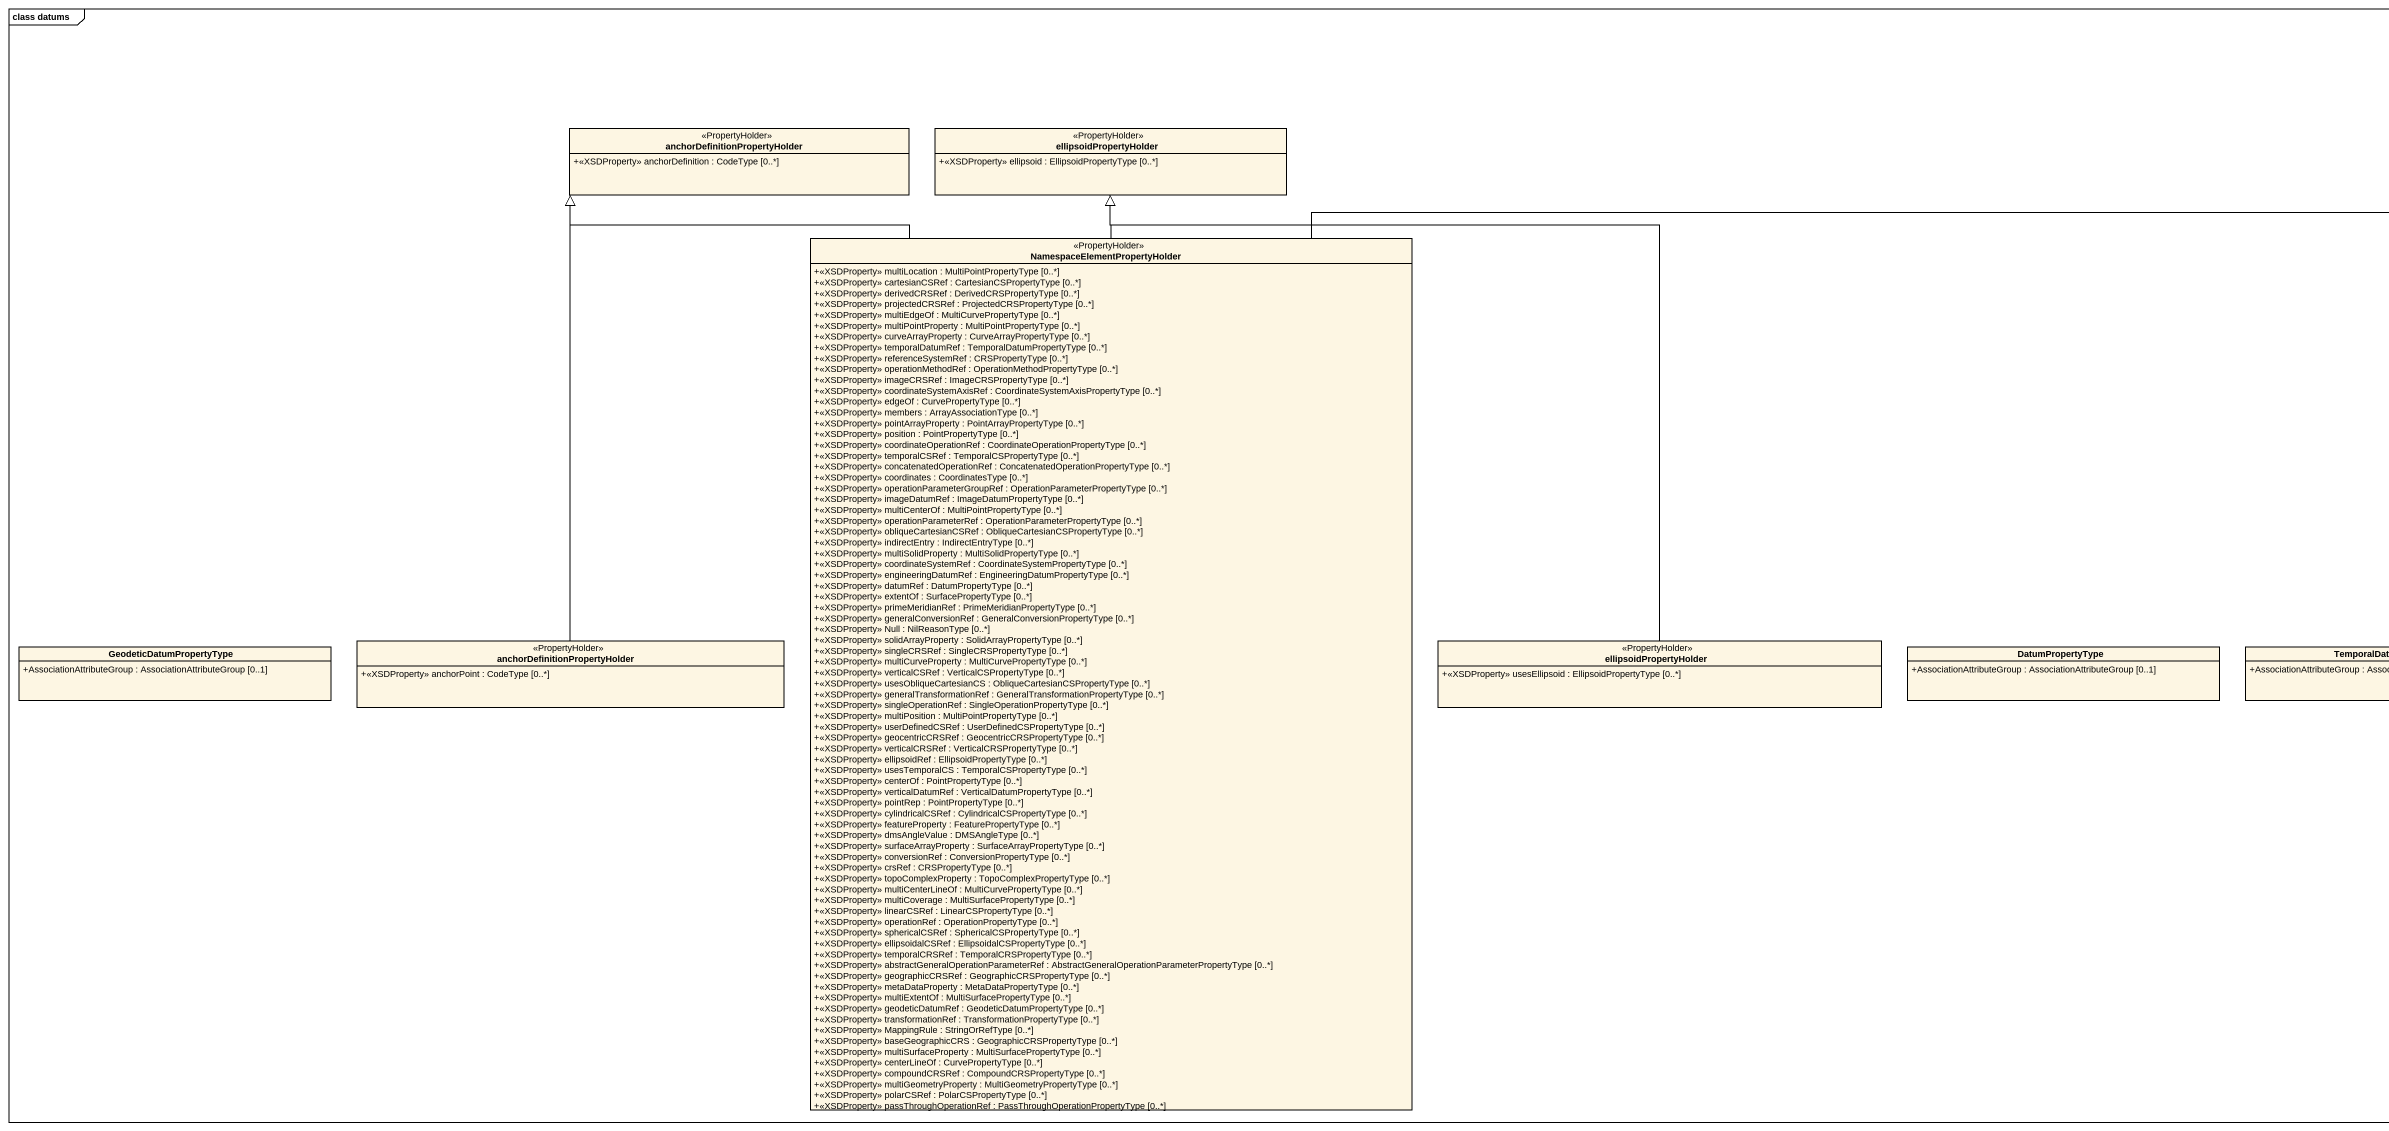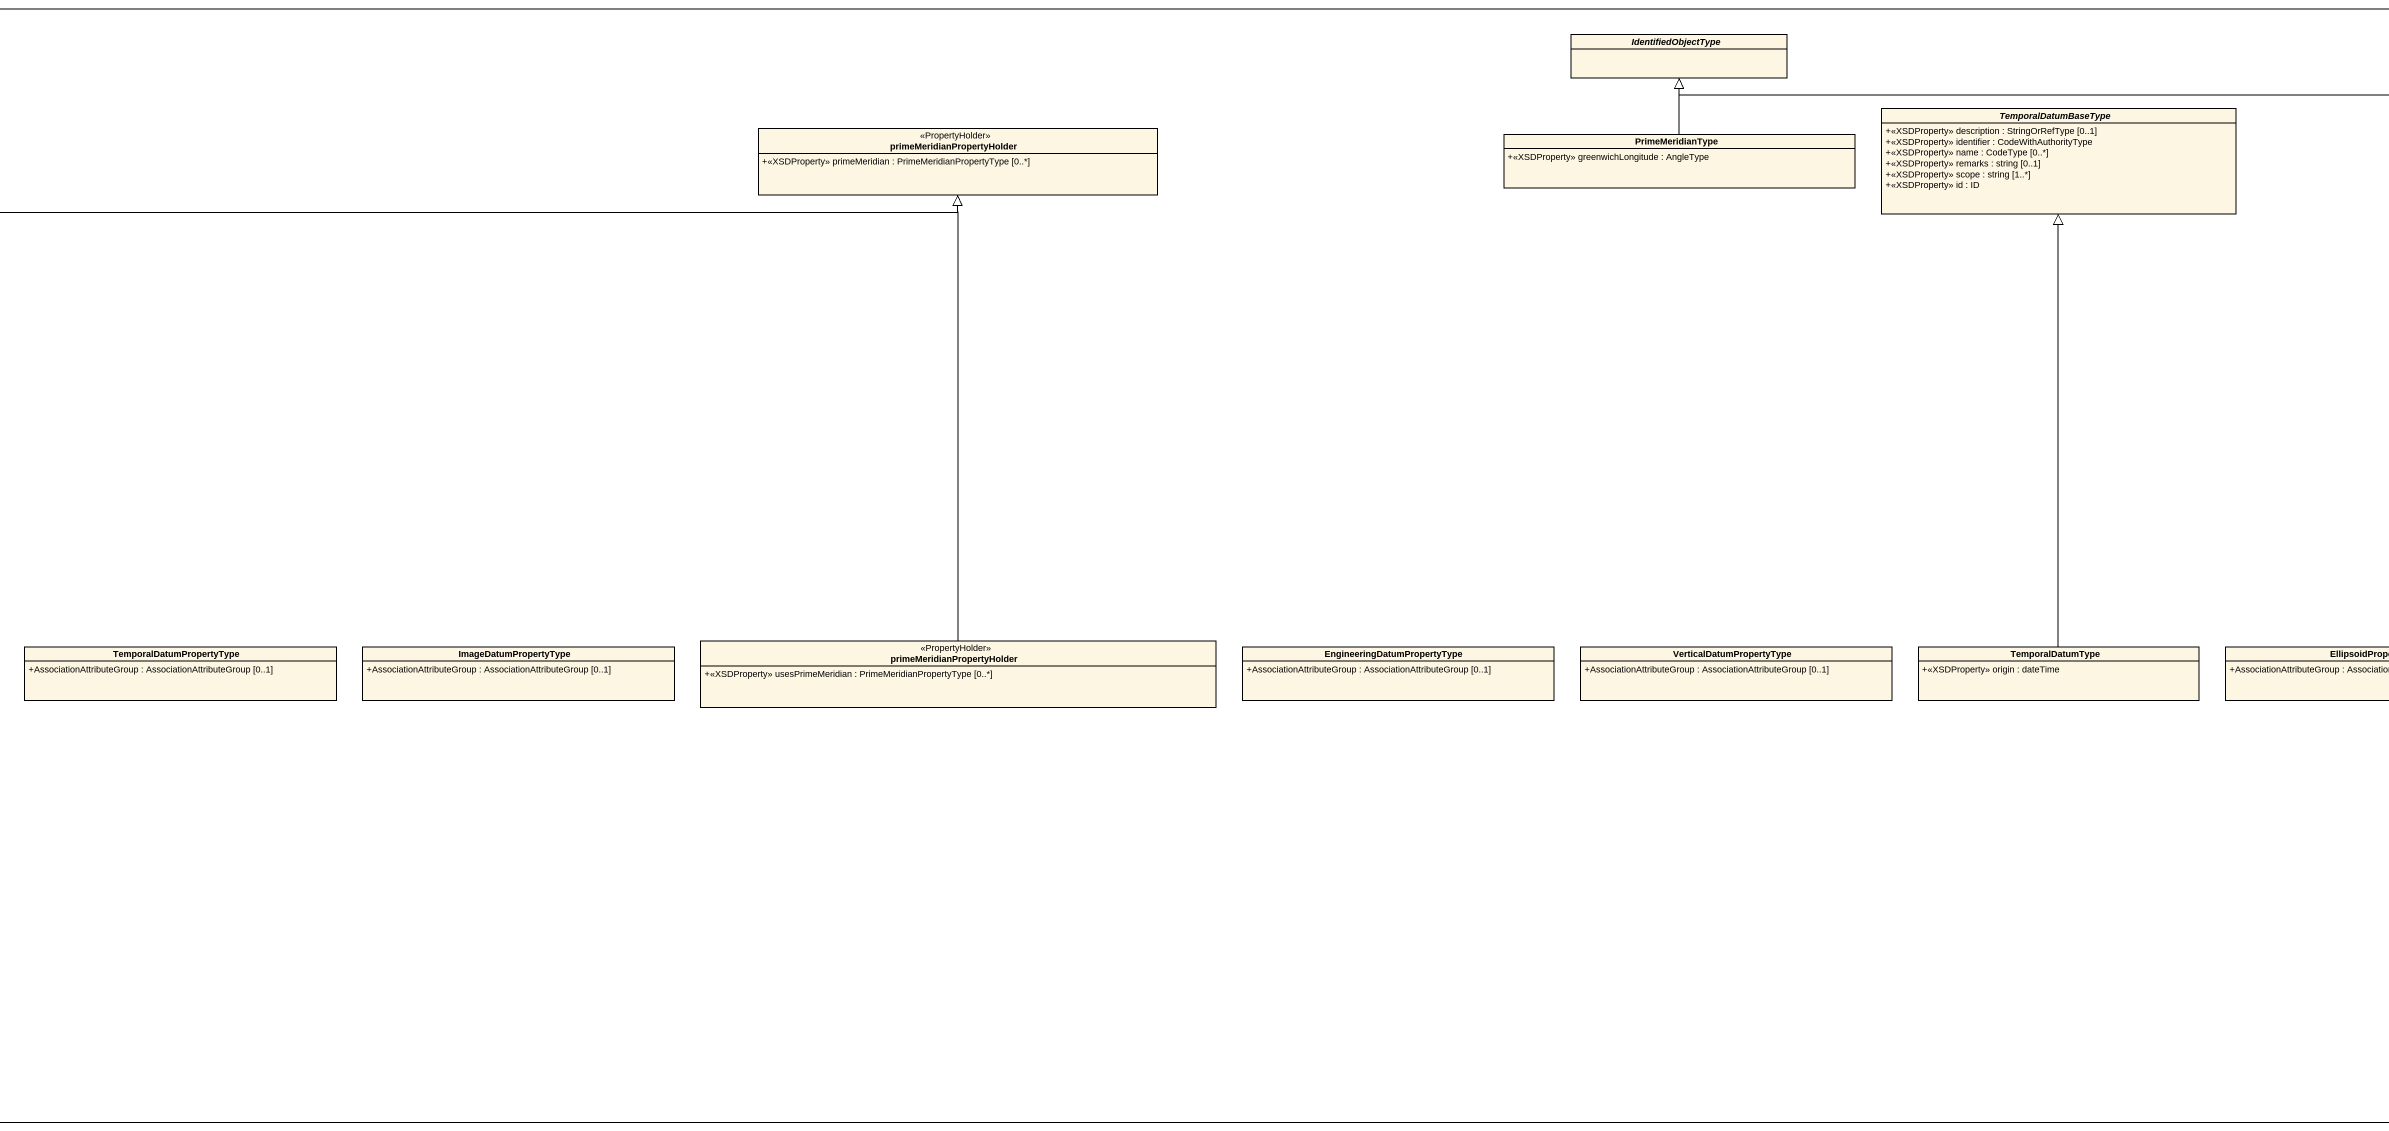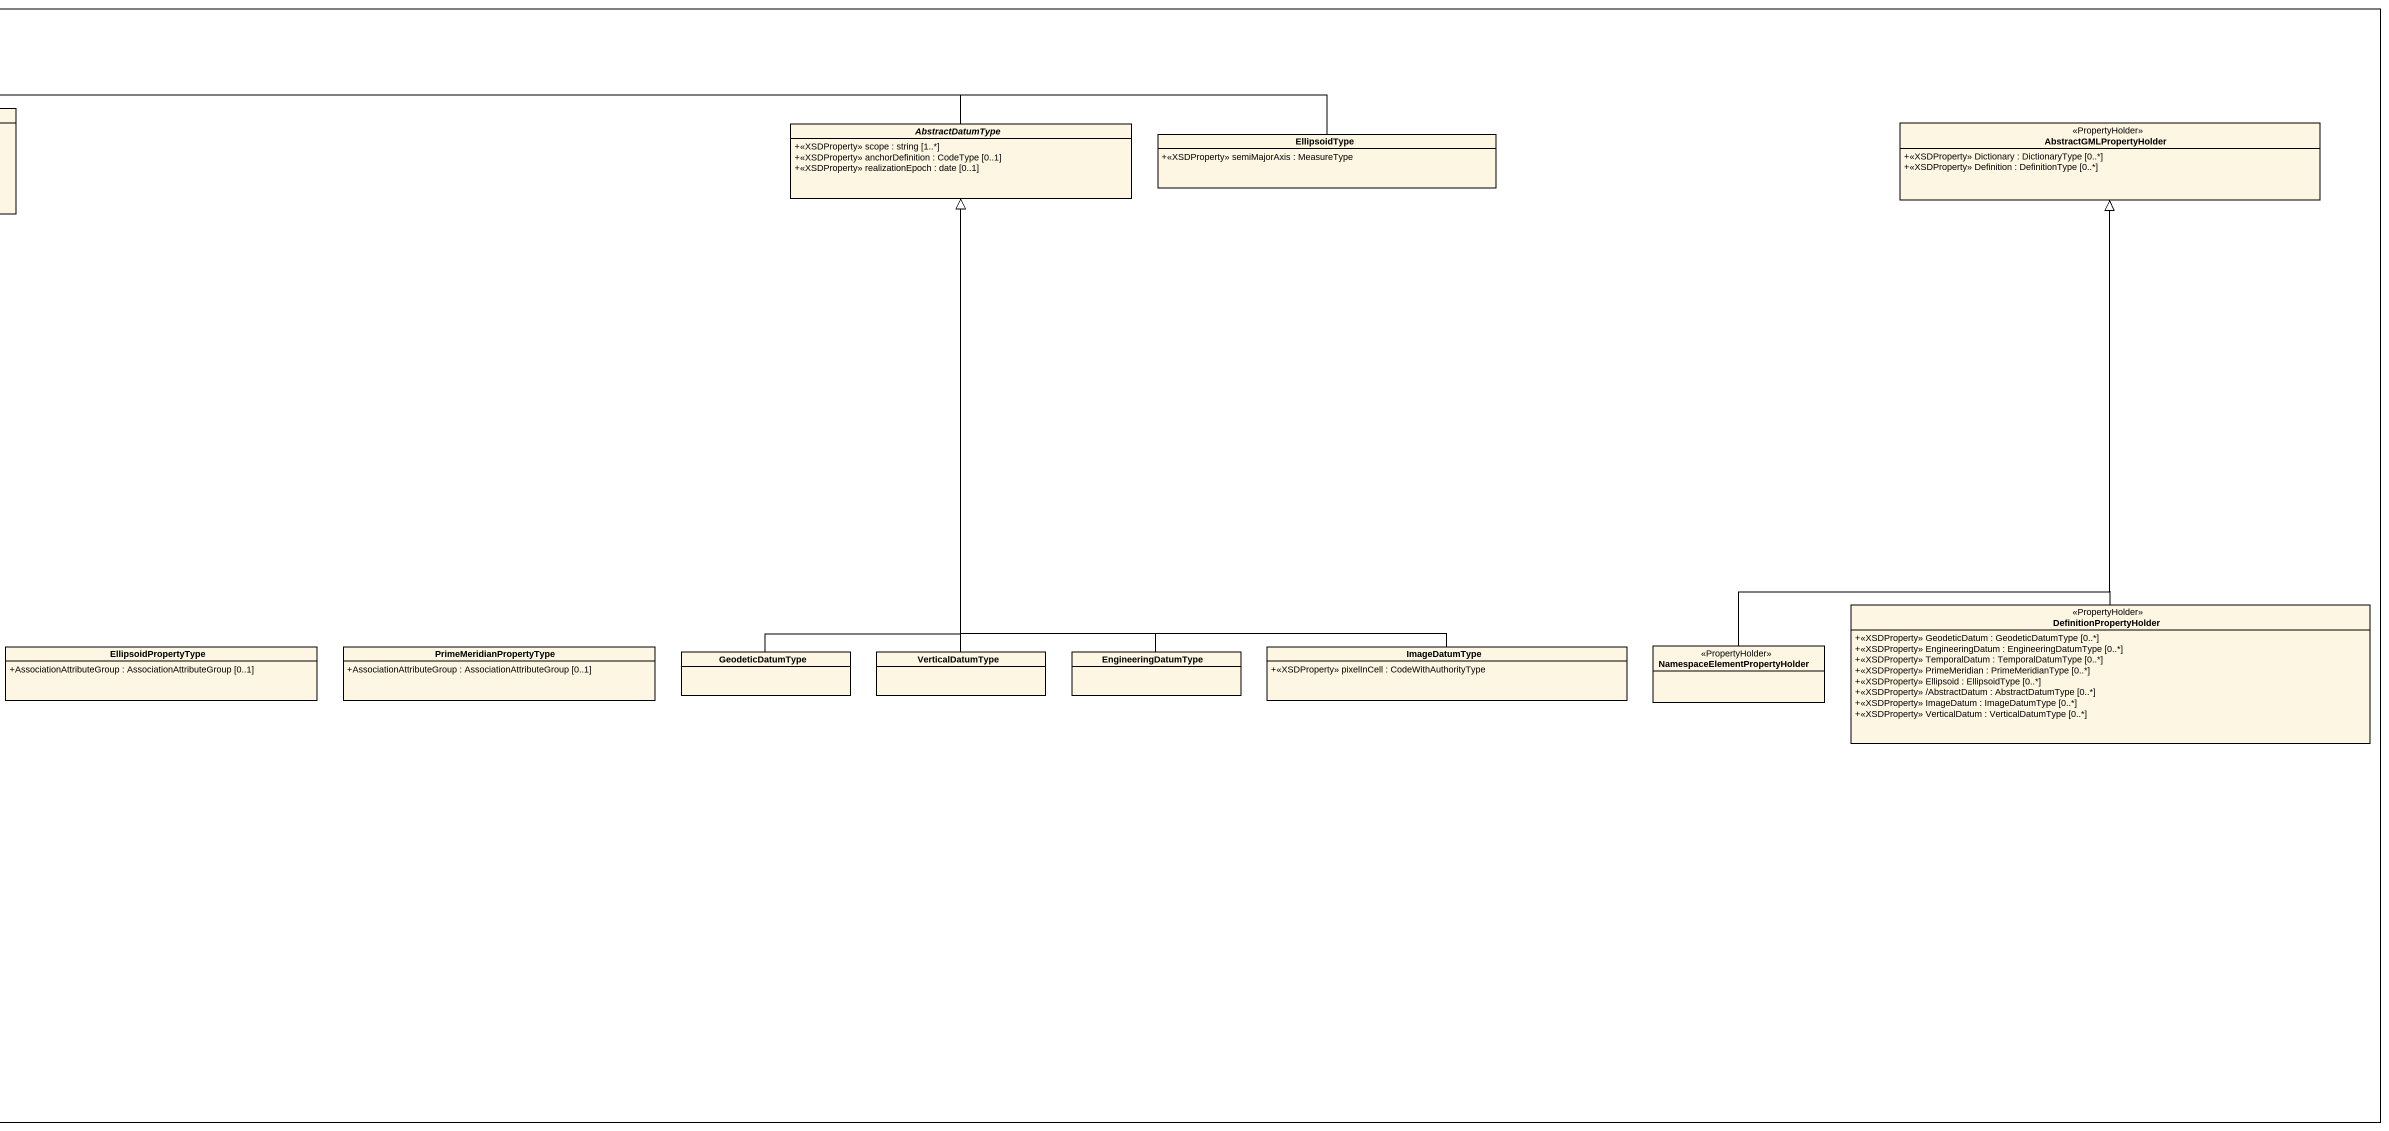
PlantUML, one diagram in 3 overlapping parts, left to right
@startuml
mainframe class datums
hide circle
hide empty members
skinparam classAttributeIconSize 0
abstract class IdentifiedObjectType
abstract class TemporalDatumBaseType {
  +<<XSDProperty>> description : StringOrRefType [0..1]
  +<<XSDProperty>> identifier : CodeWithAuthorityType
  +<<XSDProperty>> name : CodeType [0..*]
  +<<XSDProperty>> remarks : string [0..1]
  +<<XSDProperty>> scope : string [1..*]
  +<<XSDProperty>> id : ID
}
abstract class AbstractDatumType {
  +<<XSDProperty>> scope : string [1..*]
  +<<XSDProperty>> anchorDefinition : CodeType [0..1]
  +<<XSDProperty>> realizationEpoch : date [0..1]
}
class AbstractGMLPropertyHolder <<PropertyHolder>> {
  +<<XSDProperty>> Dictionary : DictionaryType [0..*]
  +<<XSDProperty>> Definition : DefinitionType [0..*]
}
class "anchorDefinitionPropertyHolder" as anchorDefinitionPropertyHold <<PropertyHolder>> {
  +<<XSDProperty>> anchorDefinition : CodeType [0..*]
}
class ellipsoidPropertyHolder <<PropertyHolder>> {
  +<<XSDProperty>> ellipsoid : EllipsoidPropertyType [0..*]
}
class primeMeridianPropertyHolder <<PropertyHolder>> {
  +<<XSDProperty>> primeMeridian : PrimeMeridianPropertyType [0..*]
}
class PrimeMeridianType {
  +<<XSDProperty>> greenwichLongitude : AngleType
}
class EllipsoidType {
  +<<XSDProperty>> semiMajorAxis : MeasureType
}
class "NamespaceElementPropertyHolder" as NamespaceElementPropertyHold <<PropertyHolder>> {
  +<<XSDProperty>> multiLocation : MultiPointPropertyType [0..*]
  +<<XSDProperty>> cartesianCSRef : CartesianCSPropertyType [0..*]
  +<<XSDProperty>> derivedCRSRef : DerivedCRSPropertyType [0..*]
  +<<XSDProperty>> projectedCRSRef : ProjectedCRSPropertyType [0..*]
  +<<XSDProperty>> multiEdgeOf : MultiCurvePropertyType [0..*]
  +<<XSDProperty>> multiPointProperty : MultiPointPropertyType [0..*]
  +<<XSDProperty>> curveArrayProperty : CurveArrayPropertyType [0..*]
  +<<XSDProperty>> temporalDatumRef : TemporalDatumPropertyType [0..*]
  +<<XSDProperty>> referenceSystemRef : CRSPropertyType [0..*]
  +<<XSDProperty>> operationMethodRef : OperationMethodPropertyType [0..*]
  +<<XSDProperty>> imageCRSRef : ImageCRSPropertyType [0..*]
  +<<XSDProperty>> coordinateSystemAxisRef : CoordinateSystemAxisPropertyType [0..*]
  +<<XSDProperty>> edgeOf : CurvePropertyType [0..*]
  +<<XSDProperty>> members : ArrayAssociationType [0..*]
  +<<XSDProperty>> pointArrayProperty : PointArrayPropertyType [0..*]
  +<<XSDProperty>> position : PointPropertyType [0..*]
  +<<XSDProperty>> coordinateOperationRef : CoordinateOperationPropertyType [0..*]
  +<<XSDProperty>> temporalCSRef : TemporalCSPropertyType [0..*]
  +<<XSDProperty>> concatenatedOperationRef : ConcatenatedOperationPropertyType [0..*]
  +<<XSDProperty>> coordinates : CoordinatesType [0..*]
  +<<XSDProperty>> operationParameterGroupRef : OperationParameterPropertyType [0..*]
  +<<XSDProperty>> imageDatumRef : ImageDatumPropertyType [0..*]
  +<<XSDProperty>> multiCenterOf : MultiPointPropertyType [0..*]
  +<<XSDProperty>> operationParameterRef : OperationParameterPropertyType [0..*]
  +<<XSDProperty>> obliqueCartesianCSRef : ObliqueCartesianCSPropertyType [0..*]
  +<<XSDProperty>> indirectEntry : IndirectEntryType [0..*]
  +<<XSDProperty>> multiSolidProperty : MultiSolidPropertyType [0..*]
  +<<XSDProperty>> coordinateSystemRef : CoordinateSystemPropertyType [0..*]
  +<<XSDProperty>> engineeringDatumRef : EngineeringDatumPropertyType [0..*]
  +<<XSDProperty>> datumRef : DatumPropertyType [0..*]
  +<<XSDProperty>> extentOf : SurfacePropertyType [0..*]
  +<<XSDProperty>> primeMeridianRef : PrimeMeridianPropertyType [0..*]
  +<<XSDProperty>> generalConversionRef : GeneralConversionPropertyType [0..*]
  +<<XSDProperty>> Null : NilReasonType [0..*]
  +<<XSDProperty>> solidArrayProperty : SolidArrayPropertyType [0..*]
  +<<XSDProperty>> singleCRSRef : SingleCRSPropertyType [0..*]
  +<<XSDProperty>> multiCurveProperty : MultiCurvePropertyType [0..*]
  +<<XSDProperty>> verticalCSRef : VerticalCSPropertyType [0..*]
  +<<XSDProperty>> usesObliqueCartesianCS : ObliqueCartesianCSPropertyType [0..*]
  +<<XSDProperty>> generalTransformationRef : GeneralTransformationPropertyType [0..*]
  +<<XSDProperty>> singleOperationRef : SingleOperationPropertyType [0..*]
  +<<XSDProperty>> multiPosition : MultiPointPropertyType [0..*]
  +<<XSDProperty>> userDefinedCSRef : UserDefinedCSPropertyType [0..*]
  +<<XSDProperty>> geocentricCRSRef : GeocentricCRSPropertyType [0..*]
  +<<XSDProperty>> verticalCRSRef : VerticalCRSPropertyType [0..*]
  +<<XSDProperty>> ellipsoidRef : EllipsoidPropertyType [0..*]
  +<<XSDProperty>> usesTemporalCS : TemporalCSPropertyType [0..*]
  +<<XSDProperty>> centerOf : PointPropertyType [0..*]
  +<<XSDProperty>> verticalDatumRef : VerticalDatumPropertyType [0..*]
  +<<XSDProperty>> pointRep : PointPropertyType [0..*]
  +<<XSDProperty>> cylindricalCSRef : CylindricalCSPropertyType [0..*]
  +<<XSDProperty>> featureProperty : FeaturePropertyType [0..*]
  +<<XSDProperty>> dmsAngleValue : DMSAngleType [0..*]
  +<<XSDProperty>> surfaceArrayProperty : SurfaceArrayPropertyType [0..*]
  +<<XSDProperty>> conversionRef : ConversionPropertyType [0..*]
  +<<XSDProperty>> crsRef : CRSPropertyType [0..*]
  +<<XSDProperty>> topoComplexProperty : TopoComplexPropertyType [0..*]
  +<<XSDProperty>> multiCenterLineOf : MultiCurvePropertyType [0..*]
  +<<XSDProperty>> multiCoverage : MultiSurfacePropertyType [0..*]
  +<<XSDProperty>> linearCSRef : LinearCSPropertyType [0..*]
  +<<XSDProperty>> operationRef : OperationPropertyType [0..*]
  +<<XSDProperty>> sphericalCSRef : SphericalCSPropertyType [0..*]
  +<<XSDProperty>> ellipsoidalCSRef : EllipsoidalCSPropertyType [0..*]
  +<<XSDProperty>> temporalCRSRef : TemporalCRSPropertyType [0..*]
  +<<XSDProperty>> abstractGeneralOperationParameterRef : AbstractGeneralOperationParameterPropertyType [0..*]
  +<<XSDProperty>> geographicCRSRef : GeographicCRSPropertyType [0..*]
  +<<XSDProperty>> metaDataProperty : MetaDataPropertyType [0..*]
  +<<XSDProperty>> multiExtentOf : MultiSurfacePropertyType [0..*]
  +<<XSDProperty>> geodeticDatumRef : GeodeticDatumPropertyType [0..*]
  +<<XSDProperty>> transformationRef : TransformationPropertyType [0..*]
  +<<XSDProperty>> MappingRule : StringOrRefType [0..*]
  +<<XSDProperty>> baseGeographicCRS : GeographicCRSPropertyType [0..*]
  +<<XSDProperty>> multiSurfaceProperty : MultiSurfacePropertyType [0..*]
  +<<XSDProperty>> centerLineOf : CurvePropertyType [0..*]
  +<<XSDProperty>> compoundCRSRef : CompoundCRSPropertyType [0..*]
  +<<XSDProperty>> multiGeometryProperty : MultiGeometryPropertyType [0..*]
  +<<XSDProperty>> polarCSRef : PolarCSPropertyType [0..*]
  +<<XSDProperty>> passThroughOperationRef : PassThroughOperationPropertyType [0..*]
}
class DefinitionPropertyHolder <<PropertyHolder>> {
  +<<XSDProperty>> GeodeticDatum : GeodeticDatumType [0..*]
  +<<XSDProperty>> EngineeringDatum : EngineeringDatumType [0..*]
  +<<XSDProperty>> TemporalDatum : TemporalDatumType [0..*]
  +<<XSDProperty>> PrimeMeridian : PrimeMeridianType [0..*]
  +<<XSDProperty>> Ellipsoid : EllipsoidType [0..*]
  +<<XSDProperty>> /AbstractDatum : AbstractDatumType [0..*]
  +<<XSDProperty>> ImageDatum : ImageDatumType [0..*]
  +<<XSDProperty>> VerticalDatum : VerticalDatumType [0..*]
}
class GeodeticDatumPropertyType {
  +AssociationAttributeGroup : AssociationAttributeGroup [0..1]
}
class "anchorDefinitionPropertyHolder" as anchorDefinitionPropertyHold_2 <<PropertyHolder>> {
  +<<XSDProperty>> anchorPoint : CodeType [0..*]
}
class "ellipsoidPropertyHolder" as ellipsoidPropertyHolder_2 <<PropertyHolder>> {
  +<<XSDProperty>> usesEllipsoid : EllipsoidPropertyType [0..*]
}
class DatumPropertyType {
  +AssociationAttributeGroup : AssociationAttributeGroup [0..1]
}
class TemporalDatumPropertyType {
  +AssociationAttributeGroup : AssociationAttributeGroup [0..1]
}
class ImageDatumPropertyType {
  +AssociationAttributeGroup : AssociationAttributeGroup [0..1]
}
class "primeMeridianPropertyHolder" as primeMeridianPropertyHolder_2 <<PropertyHolder>> {
  +<<XSDProperty>> usesPrimeMeridian : PrimeMeridianPropertyType [0..*]
}
class EngineeringDatumPropertyType {
  +AssociationAttributeGroup : AssociationAttributeGroup [0..1]
}
class VerticalDatumPropertyType {
  +AssociationAttributeGroup : AssociationAttributeGroup [0..1]
}
class TemporalDatumType {
  +<<XSDProperty>> origin : dateTime
}
class EllipsoidPropertyType {
  +AssociationAttributeGroup : AssociationAttributeGroup [0..1]
}
class PrimeMeridianPropertyType {
  +AssociationAttributeGroup : AssociationAttributeGroup [0..1]
}
class GeodeticDatumType
class VerticalDatumType
class EngineeringDatumType
class ImageDatumType {
  +<<XSDProperty>> pixelInCell : CodeWithAuthorityType
}
class "NamespaceElementPropertyHolder" as NamespaceElementPropertyHold_2 <<PropertyHolder>>
AbstractDatumType -left-|> IdentifiedObjectType
PrimeMeridianType -up-|> IdentifiedObjectType
EllipsoidType -left-|> IdentifiedObjectType
NamespaceElementPropertyHold -up-|> anchorDefinitionPropertyHold
NamespaceElementPropertyHold -up-|> ellipsoidPropertyHolder
NamespaceElementPropertyHold -right-|> primeMeridianPropertyHolder
DefinitionPropertyHolder -up-|> AbstractGMLPropertyHolder
anchorDefinitionPropertyHold_2 -up-|> anchorDefinitionPropertyHold
ellipsoidPropertyHolder_2 -up-|> ellipsoidPropertyHolder
primeMeridianPropertyHolder_2 -up-|> primeMeridianPropertyHolder
TemporalDatumType -up-|> TemporalDatumBaseType
GeodeticDatumType -up-|> AbstractDatumType
VerticalDatumType -up-|> AbstractDatumType
EngineeringDatumType -up-|> AbstractDatumType
ImageDatumType -up-|> AbstractDatumType
NamespaceElementPropertyHold_2 -up-|> AbstractGMLPropertyHolder
@enduml
